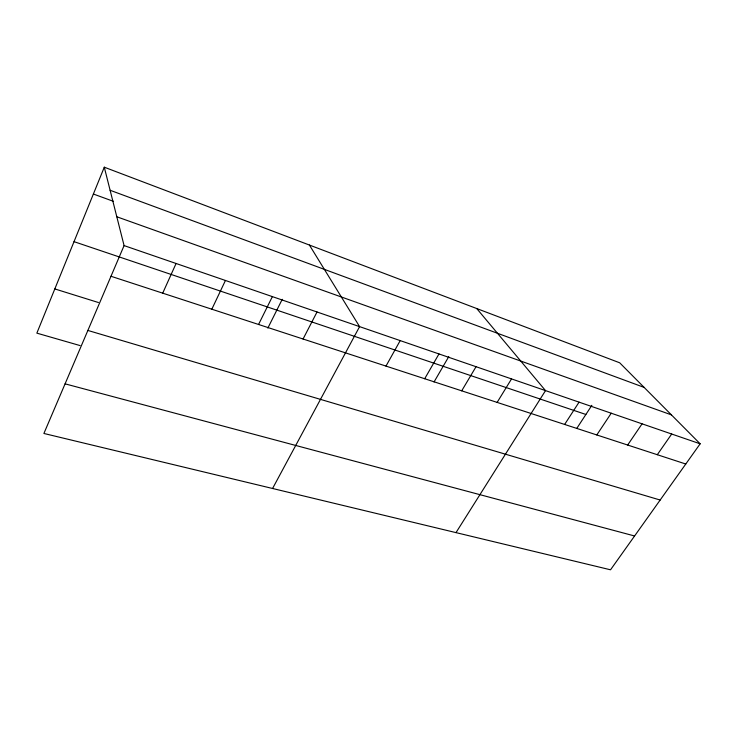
<?xml version="1.0" encoding="UTF-8"?>
<svg xmlns="http://www.w3.org/2000/svg" width="737" height="737" viewBox="0 0 737 737"><rect width="100%" height="100%" fill="white"/><g stroke="black" fill="none" stroke-linecap="round" stroke-linejoin="round"><path stroke-width="1.11" d="M104.285 167.198L124.083 245.596L43.898 433.467L610.531 569.802L700.15 443.812L619.679 362.788L104.285 167.198L36.85 333.142L80.103 345.589M162.711 293.16L176.079 263.487M211.832 309.208L225.439 280.475M258.558 324.473L272.368 296.624M267.853 328.076L282.243 299.305M303.064 339.011L317.03 311.991M272.579 488.493L359.592 326.629L309.393 245.034M385.985 366.096L400.191 340.605M424.687 378.735L438.976 353.953M434.038 381.978L448.778 356.625M461.703 390.822L476.047 366.704M497.134 402.402L511.533 378.91M456 532.621L545.518 390.61L476.728 308.536M564.634 424.448L579.07 402.153M576.776 428.409L591.857 405.332M596.795 434.95L611.231 413.217M627.657 445.028L642.074 423.83M657.293 454.711L671.693 434.019M65.086 383.839L634.585 535.983M87.878 330.443L660.159 500.036M54.814 288.932L98.454 302.529M110.992 276.274L685.779 464.015M74.022 241.662L585.878 414.47M124.083 245.596L700.15 443.812M116.805 216.77L671.398 414.867M93.378 194.034L113.48 201.348M110.108 190.275L644.129 387.404"/></g></svg>
